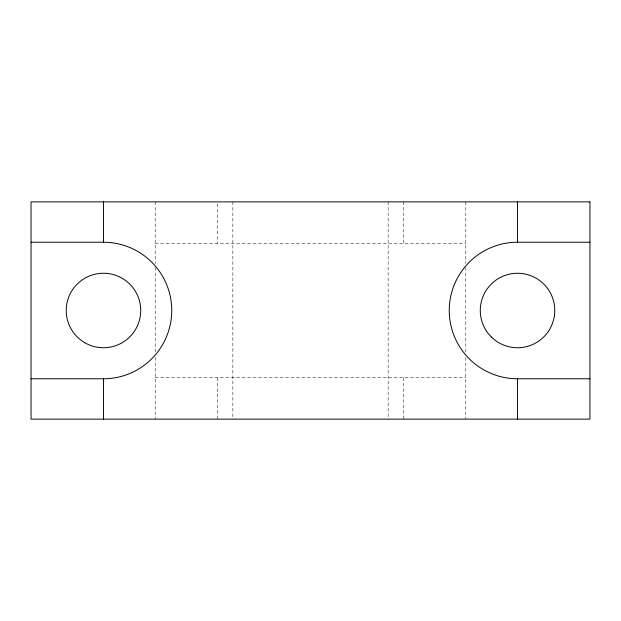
<?xml version="1.0" encoding="UTF-8"?>
<svg xmlns="http://www.w3.org/2000/svg" width="621" height="621" viewBox="0 0 621 621"><rect width="100%" height="100%" fill="white"/><g stroke="black" fill="none" stroke-linecap="round" stroke-linejoin="round"><path stroke-width="0.47" stroke-dasharray="3.1 2.33" d="M155.196 243.253L465.804 243.253M155.196 377.747L465.804 377.747M465.804 201.872L465.804 263.576M465.804 267.441L465.804 353.559M465.804 357.424L465.804 419.128M403.611 201.872L403.611 243.253M403.611 377.747L403.611 419.128M388.148 201.872L388.148 419.128M232.852 201.872L232.852 419.128M217.389 203.797L217.389 243.253M217.389 377.747L217.389 419.128M155.196 201.872L155.196 263.576M155.196 267.441L155.196 353.559M155.196 357.424L155.196 419.128"/><path stroke-width="0.93" d="M31.05 242.221L103.466 242.221A68.279 68.279 0 0 1 171.753 310.5A68.279 68.279 0 0 1 103.466 378.779L31.05 378.779M589.95 378.779L517.534 378.779A68.279 68.279 0 0 1 449.247 310.5A68.279 68.279 0 0 1 517.534 242.221L589.95 242.221M517.534 201.872L517.534 242.221M517.534 378.779L517.534 419.128M103.466 201.872L103.466 242.221M103.466 378.779L103.466 419.128M589.95 201.872L31.05 201.872L31.05 419.128L589.95 419.128L589.95 201.872M84.844 342.753A37.244 37.244 0 0 0 140.719 310.5A37.244 37.244 0 0 0 84.844 278.247A37.244 37.244 0 0 0 84.844 342.753M491.467 337.11A37.244 37.244 0 0 0 553.606 319.761A37.244 37.244 0 0 0 507.512 274.629A37.244 37.244 0 0 0 491.467 337.11"/></g></svg>
